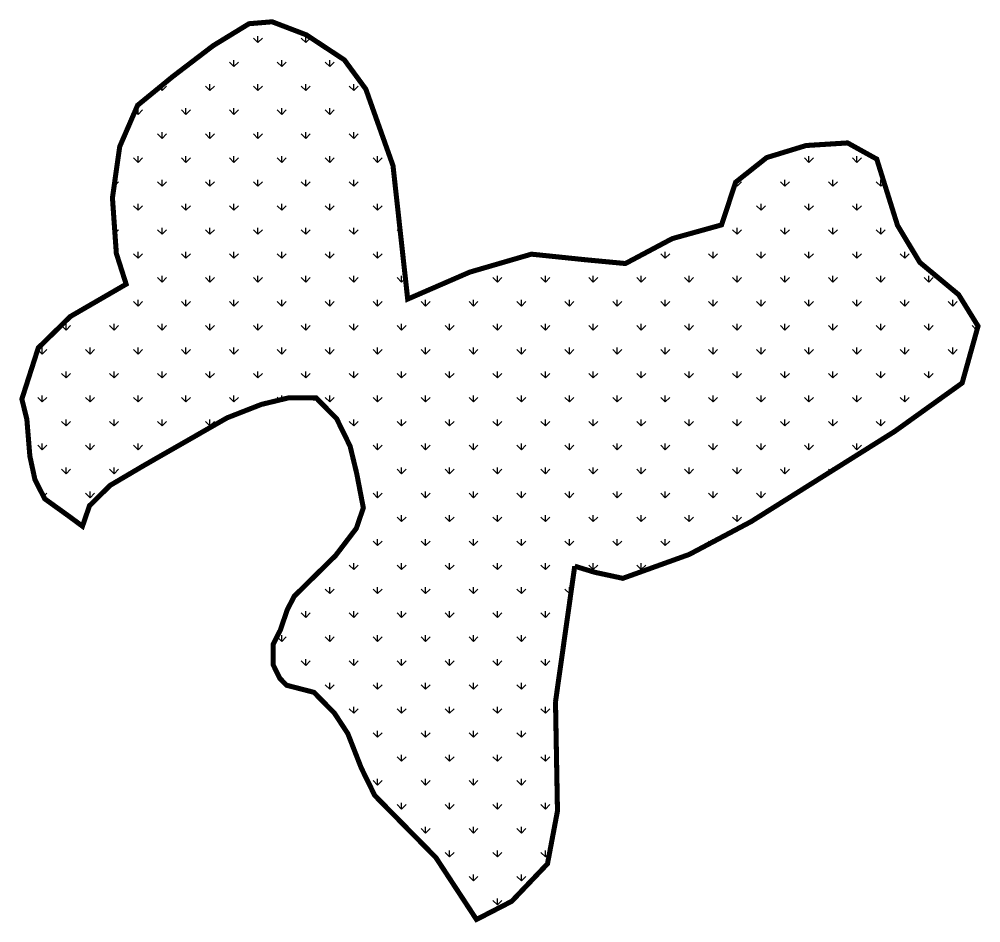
# Model space of a CAD drawing. Header units: metres. Extents: x 325786 to 333768, y 1808927 to 1815015.
# Drawn here: x 327985 to 328553, y 1809815 to 1810349 of the extents above; entities that cross this region are included whole.
import ezdxf

# ---------------------------------------------------------------- set-up
doc = ezdxf.new("R2010")
doc.units = ezdxf.units.M
doc.layers.add('MANGROOVES', color=112, linetype='Continuous')

msp = doc.modelspace()

# ---------------------------------------------------------------- linework, layer by layer
at = {"layer": 'MANGROOVES', "linetype": 'Continuous'}
for p, q in [((328125.83, 1810334.78), (328123.18, 1810337.43)), ((328125.83, 1810334.78), (328125.83, 1810338.53)), ((328125.83, 1810334.78), (328128.48, 1810337.43)), ((328154.11, 1810334.78), (328151.46, 1810337.43)), ((328154.11, 1810334.78), (328154.11, 1810338.53)), ((328154.11, 1810334.78), (328156.77, 1810337.43)), ((328111.69, 1810320.64), (328111.69, 1810324.39)), ((328139.97, 1810320.64), (328139.97, 1810324.39)), ((328168.26, 1810320.64), (328168.26, 1810324.39)), ((328083.4, 1810320.64), (328083.36, 1810320.69)), ((328083.4, 1810320.64), (328083.75, 1810320.98)), ((328083.4, 1810320.64), (328083.4, 1810320.72)), ((328111.69, 1810320.64), (328109.04, 1810323.29)), ((328111.69, 1810320.64), (328114.34, 1810323.29)), ((328139.97, 1810320.64), (328137.32, 1810323.29)), ((328139.97, 1810320.64), (328142.62, 1810323.29)), ((328168.26, 1810320.64), (328165.61, 1810323.29)), ((328168.26, 1810320.64), (328170.91, 1810323.29)), ((328069.26, 1810306.5), (328067.57, 1810308.19)), ((328069.26, 1810306.5), (328069.26, 1810309.57)), ((328069.26, 1810306.5), (328071.91, 1810309.15)), ((328097.55, 1810306.5), (328094.89, 1810309.15)), ((328097.55, 1810306.5), (328097.55, 1810310.25)), ((328097.55, 1810306.5), (328100.2, 1810309.15)), ((328125.83, 1810306.5), (328123.18, 1810309.15)), ((328125.83, 1810306.5), (328125.83, 1810310.25)), ((328125.83, 1810306.5), (328128.48, 1810309.15)), ((328154.11, 1810306.5), (328151.46, 1810309.15)), ((328154.11, 1810306.5), (328154.11, 1810310.25)), ((328154.11, 1810306.5), (328156.77, 1810309.15)), ((328182.4, 1810306.5), (328179.75, 1810309.15)), ((328182.4, 1810306.5), (328182.4, 1810310.25)), ((328182.4, 1810306.5), (328185.05, 1810309.15)), ((328055.12, 1810292.36), (328055.12, 1810296.11)), ((328083.4, 1810292.36), (328083.4, 1810296.11)), ((328111.69, 1810292.36), (328111.69, 1810296.11)), ((328139.97, 1810292.36), (328139.97, 1810296.11)), ((328168.26, 1810292.36), (328168.26, 1810296.11)), ((328055.12, 1810292.35), (328053.3, 1810294.17)), ((328055.12, 1810292.35), (328057.77, 1810295.01)), ((328083.4, 1810292.35), (328080.75, 1810295.01)), ((328083.4, 1810292.35), (328086.06, 1810295.01)), ((328111.69, 1810292.35), (328109.04, 1810295.01)), ((328111.69, 1810292.35), (328114.34, 1810295.01)), ((328139.97, 1810292.35), (328137.32, 1810295.01)), ((328139.97, 1810292.35), (328142.62, 1810295.01)), ((328168.26, 1810292.35), (328165.61, 1810295.01)), ((328168.26, 1810292.35), (328170.91, 1810295.01)), ((328193.95, 1810294.95), (328193.89, 1810295.01)), ((328069.26, 1810278.21), (328066.61, 1810280.86)), ((328069.26, 1810278.21), (328069.26, 1810281.96)), ((328069.26, 1810278.21), (328071.91, 1810280.86)), ((328097.55, 1810278.21), (328094.89, 1810280.86)), ((328097.55, 1810278.21), (328097.55, 1810281.96)), ((328097.55, 1810278.21), (328100.2, 1810280.86)), ((328125.83, 1810278.21), (328123.18, 1810280.86)), ((328125.83, 1810278.21), (328125.83, 1810281.96)), ((328125.83, 1810278.21), (328128.48, 1810280.86)), ((328154.11, 1810278.21), (328151.46, 1810280.86)), ((328154.11, 1810278.21), (328154.11, 1810281.96)), ((328154.11, 1810278.21), (328156.77, 1810280.86)), ((328182.4, 1810278.21), (328179.75, 1810280.86)), ((328182.4, 1810278.21), (328182.4, 1810281.96)), ((328182.4, 1810278.21), (328185.05, 1810280.86)), ((328055.12, 1810264.07), (328055.12, 1810267.82)), ((328083.4, 1810264.07), (328083.4, 1810267.82)), ((328111.69, 1810264.07), (328111.69, 1810267.82)), ((328139.97, 1810264.07), (328139.97, 1810267.82)), ((328168.26, 1810264.07), (328168.26, 1810267.82)), ((328196.54, 1810264.07), (328196.54, 1810267.82)), ((328451.1, 1810264.07), (328451.1, 1810267.82)), ((328479.38, 1810264.07), (328479.38, 1810267.82)), ((328055.12, 1810264.07), (328052.47, 1810266.72)), ((328055.12, 1810264.07), (328057.77, 1810266.72)), ((328083.4, 1810264.07), (328080.75, 1810266.72)), ((328083.4, 1810264.07), (328086.06, 1810266.72)), ((328111.69, 1810264.07), (328109.04, 1810266.72)), ((328111.69, 1810264.07), (328114.34, 1810266.72)), ((328139.97, 1810264.07), (328137.32, 1810266.72)), ((328139.97, 1810264.07), (328142.62, 1810266.72)), ((328168.26, 1810264.07), (328165.61, 1810266.72)), ((328168.26, 1810264.07), (328170.91, 1810266.72)), ((328196.54, 1810264.07), (328193.89, 1810266.72)), ((328196.54, 1810264.07), (328199.19, 1810266.72)), ((328422.82, 1810264.07), (328422.71, 1810264.17)), ((328422.82, 1810264.07), (328423.71, 1810264.97)), ((328422.82, 1810264.07), (328422.82, 1810264.25)), ((328451.1, 1810264.07), (328448.45, 1810266.72)), ((328451.1, 1810264.07), (328453.75, 1810266.72)), ((328479.38, 1810264.07), (328476.73, 1810266.72)), ((328479.38, 1810264.07), (328482.04, 1810266.72)), ((328040.98, 1810249.93), (328043.63, 1810252.58)), ((328069.26, 1810249.93), (328066.61, 1810252.58)), ((328069.26, 1810249.93), (328069.26, 1810253.68)), ((328069.26, 1810249.93), (328071.91, 1810252.58)), ((328097.55, 1810249.93), (328094.89, 1810252.58)), ((328097.55, 1810249.93), (328097.55, 1810253.68)), ((328097.55, 1810249.93), (328100.2, 1810252.58)), ((328125.83, 1810249.93), (328123.18, 1810252.58)), ((328125.83, 1810249.93), (328125.83, 1810253.68)), ((328125.83, 1810249.93), (328128.48, 1810252.58)), ((328154.11, 1810249.93), (328151.46, 1810252.58)), ((328154.11, 1810249.93), (328154.11, 1810253.68)), ((328154.11, 1810249.93), (328156.77, 1810252.58)), ((328182.4, 1810249.93), (328179.75, 1810252.58)), ((328182.4, 1810249.93), (328182.4, 1810253.68)), ((328182.4, 1810249.93), (328185.05, 1810252.58)), ((328408.67, 1810249.93), (328407.43, 1810251.17)), ((328408.67, 1810249.93), (328408.67, 1810253.02)), ((328408.67, 1810249.93), (328411.33, 1810252.58)), ((328436.96, 1810249.93), (328434.31, 1810252.58)), ((328436.96, 1810249.93), (328436.96, 1810253.68)), ((328436.96, 1810249.93), (328439.61, 1810252.58)), ((328465.24, 1810249.93), (328462.59, 1810252.58)), ((328465.24, 1810249.93), (328465.24, 1810253.68)), ((328465.24, 1810249.93), (328467.89, 1810252.58)), ((328493.53, 1810249.93), (328490.87, 1810252.58)), ((328493.53, 1810249.93), (328493.53, 1810253.68)), ((328493.53, 1810249.93), (328495.53, 1810251.93)), ((328040.98, 1810249.93), (328040.98, 1810249.93)), ((328040.98, 1810249.93), (328040.98, 1810249.93)), ((328055.12, 1810235.79), (328055.12, 1810239.54)), ((328083.4, 1810235.79), (328083.4, 1810239.54)), ((328111.69, 1810235.79), (328111.69, 1810239.54)), ((328139.97, 1810235.79), (328139.97, 1810239.54)), ((328168.26, 1810235.79), (328168.26, 1810239.54)), ((328196.54, 1810235.79), (328196.54, 1810239.54)), ((328422.82, 1810235.79), (328422.82, 1810239.54)), ((328451.1, 1810235.79), (328451.1, 1810239.54)), ((328479.38, 1810235.79), (328479.38, 1810239.54)), ((328055.12, 1810235.79), (328052.47, 1810238.44)), ((328055.12, 1810235.79), (328057.77, 1810238.44)), ((328083.4, 1810235.79), (328080.75, 1810238.44)), ((328083.4, 1810235.79), (328086.06, 1810238.44)), ((328111.69, 1810235.79), (328109.04, 1810238.44)), ((328111.69, 1810235.79), (328114.34, 1810238.44)), ((328139.97, 1810235.79), (328137.32, 1810238.44)), ((328139.97, 1810235.79), (328142.62, 1810238.44)), ((328168.26, 1810235.79), (328165.61, 1810238.44)), ((328168.26, 1810235.79), (328170.91, 1810238.44)), ((328196.54, 1810235.79), (328193.89, 1810238.44)), ((328196.54, 1810235.79), (328199.19, 1810238.44)), ((328422.82, 1810235.79), (328420.16, 1810238.44)), ((328422.82, 1810235.79), (328425.47, 1810238.44)), ((328451.1, 1810235.79), (328448.45, 1810238.44)), ((328451.1, 1810235.79), (328453.75, 1810238.44)), ((328479.38, 1810235.79), (328476.73, 1810238.44)), ((328479.38, 1810235.79), (328482.04, 1810238.44)), ((328041.48, 1810222.15), (328043.63, 1810224.3)), ((328069.26, 1810221.64), (328066.61, 1810224.3)), ((328069.26, 1810221.65), (328069.26, 1810225.4)), ((328069.26, 1810221.64), (328071.91, 1810224.3)), ((328097.55, 1810221.64), (328094.89, 1810224.3)), ((328097.55, 1810221.65), (328097.55, 1810225.4)), ((328097.55, 1810221.64), (328100.2, 1810224.3)), ((328125.83, 1810221.64), (328123.18, 1810224.3)), ((328125.83, 1810221.65), (328125.83, 1810225.4)), ((328125.83, 1810221.64), (328128.48, 1810224.3)), ((328154.11, 1810221.64), (328151.46, 1810224.3)), ((328154.11, 1810221.65), (328154.11, 1810225.4)), ((328154.11, 1810221.64), (328156.77, 1810224.3)), ((328182.4, 1810221.64), (328179.75, 1810224.3)), ((328182.4, 1810221.65), (328182.4, 1810225.4)), ((328182.4, 1810221.64), (328185.05, 1810224.3)), ((328209.98, 1810222.35), (328208.03, 1810224.3)), ((328408.67, 1810221.64), (328406.02, 1810224.3)), ((328408.67, 1810221.65), (328408.67, 1810225.4)), ((328408.67, 1810221.64), (328411.33, 1810224.3)), ((328436.96, 1810221.64), (328434.31, 1810224.3)), ((328436.96, 1810221.65), (328436.96, 1810225.4)), ((328436.96, 1810221.64), (328439.61, 1810224.3)), ((328465.24, 1810221.64), (328462.59, 1810224.3)), ((328465.24, 1810221.65), (328465.24, 1810225.4)), ((328465.24, 1810221.64), (328467.89, 1810224.3)), ((328493.53, 1810221.64), (328490.87, 1810224.3)), ((328493.53, 1810221.65), (328493.53, 1810225.4)), ((328493.53, 1810221.64), (328496.18, 1810224.3)), ((328380.39, 1810221.64), (328380.24, 1810221.79)), ((328380.39, 1810221.64), (328380.65, 1810221.9)), ((328380.39, 1810221.65), (328380.39, 1810221.83)), ((328055.12, 1810207.5), (328055.12, 1810211.25)), ((328083.4, 1810207.5), (328083.4, 1810211.25)), ((328111.69, 1810207.5), (328111.69, 1810211.25)), ((328139.97, 1810207.5), (328139.97, 1810211.25)), ((328168.26, 1810207.5), (328168.26, 1810211.25)), ((328196.54, 1810207.5), (328196.54, 1810211.25)), ((328366.25, 1810207.5), (328366.25, 1810211.25)), ((328394.53, 1810207.5), (328394.53, 1810211.25)), ((328422.82, 1810207.5), (328422.82, 1810211.25)), ((328451.1, 1810207.5), (328451.1, 1810211.25)), ((328479.38, 1810207.5), (328479.38, 1810211.25)), ((328507.67, 1810207.5), (328507.67, 1810211.25)), ((328055.12, 1810207.5), (328052.47, 1810210.15)), ((328055.12, 1810207.5), (328057.77, 1810210.15)), ((328083.4, 1810207.5), (328080.75, 1810210.15)), ((328083.4, 1810207.5), (328086.06, 1810210.15)), ((328111.69, 1810207.5), (328109.04, 1810210.15)), ((328111.69, 1810207.5), (328114.34, 1810210.15)), ((328139.97, 1810207.5), (328137.32, 1810210.15)), ((328139.97, 1810207.5), (328142.62, 1810210.15)), ((328168.26, 1810207.5), (328165.61, 1810210.15)), ((328168.26, 1810207.5), (328170.91, 1810210.15)), ((328196.54, 1810207.5), (328193.89, 1810210.15)), ((328196.54, 1810207.5), (328199.19, 1810210.15)), ((328281.39, 1810207.5), (328280.89, 1810208.01)), ((328281.39, 1810207.5), (328282.32, 1810208.43)), ((328281.39, 1810207.5), (328281.39, 1810208.16)), ((328309.68, 1810207.5), (328309.61, 1810207.57)), ((328309.68, 1810207.5), (328309.68, 1810207.56)), ((328309.68, 1810207.5), (328309.73, 1810207.56)), ((328366.25, 1810207.5), (328363.6, 1810210.15)), ((328366.25, 1810207.5), (328368.9, 1810210.15)), ((328394.53, 1810207.5), (328391.88, 1810210.15)), ((328394.53, 1810207.5), (328397.18, 1810210.15)), ((328422.82, 1810207.5), (328420.16, 1810210.15)), ((328422.82, 1810207.5), (328425.47, 1810210.15)), ((328451.1, 1810207.5), (328448.45, 1810210.15)), ((328451.1, 1810207.5), (328453.75, 1810210.15)), ((328479.38, 1810207.5), (328476.73, 1810210.15)), ((328479.38, 1810207.5), (328482.04, 1810210.15)), ((328507.67, 1810207.5), (328505.02, 1810210.15)), ((328507.67, 1810207.5), (328510.32, 1810210.15)), ((328069.26, 1810193.36), (328066.61, 1810196.01)), ((328069.26, 1810193.36), (328069.26, 1810197.11)), ((328069.26, 1810193.36), (328071.91, 1810196.01)), ((328097.55, 1810193.36), (328094.89, 1810196.01)), ((328097.55, 1810193.36), (328097.55, 1810197.11)), ((328097.55, 1810193.36), (328100.2, 1810196.01)), ((328125.83, 1810193.36), (328123.18, 1810196.01)), ((328125.83, 1810193.36), (328125.83, 1810197.11)), ((328125.83, 1810193.36), (328128.48, 1810196.01)), ((328154.11, 1810193.36), (328151.46, 1810196.01)), ((328154.11, 1810193.36), (328154.11, 1810197.11)), ((328154.11, 1810193.36), (328156.77, 1810196.01)), ((328182.4, 1810193.36), (328179.75, 1810196.01)), ((328182.4, 1810193.36), (328182.4, 1810197.11)), ((328182.4, 1810193.36), (328185.05, 1810196.01)), ((328210.68, 1810193.36), (328208.03, 1810196.01)), ((328210.68, 1810193.36), (328210.68, 1810197.11)), ((328210.68, 1810193.36), (328212.92, 1810195.6)), ((328238.97, 1810193.36), (328238.46, 1810193.86)), ((328238.97, 1810193.36), (328240.25, 1810194.64)), ((328238.97, 1810193.36), (328238.97, 1810194.08)), ((328267.25, 1810193.36), (328264.6, 1810196.01)), ((328267.25, 1810193.36), (328267.25, 1810197.11)), ((328267.25, 1810193.36), (328269.9, 1810196.01)), ((328295.54, 1810193.36), (328292.88, 1810196.01)), ((328295.54, 1810193.36), (328295.54, 1810197.11)), ((328295.54, 1810193.36), (328298.19, 1810196.01)), ((328323.82, 1810193.36), (328321.17, 1810196.01)), ((328323.82, 1810193.36), (328323.82, 1810197.11)), ((328323.82, 1810193.36), (328326.47, 1810196.01)), ((328352.1, 1810193.36), (328349.45, 1810196.01)), ((328352.1, 1810193.36), (328352.1, 1810197.11)), ((328352.1, 1810193.36), (328354.76, 1810196.01)), ((328380.39, 1810193.36), (328377.74, 1810196.01)), ((328380.39, 1810193.36), (328380.39, 1810197.11)), ((328380.39, 1810193.36), (328383.04, 1810196.01)), ((328408.67, 1810193.36), (328406.02, 1810196.01)), ((328408.67, 1810193.36), (328408.67, 1810197.11)), ((328408.67, 1810193.36), (328411.33, 1810196.01)), ((328436.96, 1810193.36), (328434.31, 1810196.01)), ((328436.96, 1810193.36), (328436.96, 1810197.11)), ((328436.96, 1810193.36), (328439.61, 1810196.01)), ((328465.24, 1810193.36), (328462.59, 1810196.01)), ((328465.24, 1810193.36), (328465.24, 1810197.11)), ((328465.24, 1810193.36), (328467.89, 1810196.01)), ((328493.53, 1810193.36), (328490.87, 1810196.01)), ((328493.53, 1810193.36), (328493.53, 1810197.11)), ((328493.53, 1810193.36), (328496.18, 1810196.01)), ((328521.81, 1810193.36), (328519.16, 1810196.01)), ((328521.81, 1810193.36), (328521.81, 1810197.11)), ((328521.81, 1810193.36), (328524.46, 1810196.01)), ((328055.12, 1810179.22), (328055.12, 1810182.97)), ((328083.4, 1810179.22), (328083.4, 1810182.97)), ((328111.69, 1810179.22), (328111.69, 1810182.97)), ((328139.97, 1810179.22), (328139.97, 1810182.97)), ((328168.26, 1810179.22), (328168.26, 1810182.97)), ((328196.54, 1810179.22), (328196.54, 1810182.97)), ((328224.83, 1810179.22), (328224.83, 1810182.97)), ((328253.11, 1810179.22), (328253.11, 1810182.97)), ((328281.39, 1810179.22), (328281.39, 1810182.97)), ((328309.68, 1810179.22), (328309.68, 1810182.97)), ((328337.96, 1810179.22), (328337.96, 1810182.97)), ((328366.25, 1810179.22), (328366.25, 1810182.97)), ((328394.53, 1810179.22), (328394.53, 1810182.97)), ((328422.82, 1810179.22), (328422.82, 1810182.97)), ((328451.1, 1810179.22), (328451.1, 1810182.97)), ((328479.38, 1810179.22), (328479.38, 1810182.97)), ((328507.67, 1810179.22), (328507.67, 1810182.97)), ((328535.95, 1810179.22), (328535.95, 1810182.97)), ((328026.84, 1810179.22), (328026.45, 1810179.61)), ((328026.84, 1810179.22), (328028.29, 1810180.67)), ((328026.84, 1810179.22), (328026.84, 1810179.83)), ((328055.12, 1810179.22), (328052.47, 1810181.87)), ((328055.12, 1810179.22), (328057.77, 1810181.87)), ((328083.4, 1810179.22), (328080.75, 1810181.87)), ((328083.4, 1810179.22), (328086.06, 1810181.87)), ((328111.69, 1810179.22), (328109.04, 1810181.87)), ((328111.69, 1810179.22), (328114.34, 1810181.87)), ((328139.97, 1810179.22), (328137.32, 1810181.87)), ((328139.97, 1810179.22), (328142.62, 1810181.87)), ((328168.26, 1810179.22), (328165.61, 1810181.87)), ((328168.26, 1810179.22), (328170.91, 1810181.87)), ((328196.54, 1810179.22), (328193.89, 1810181.87)), ((328196.54, 1810179.22), (328199.19, 1810181.87)), ((328224.83, 1810179.22), (328222.17, 1810181.87)), ((328224.83, 1810179.22), (328227.48, 1810181.87)), ((328253.11, 1810179.22), (328250.46, 1810181.87)), ((328253.11, 1810179.22), (328255.76, 1810181.87)), ((328281.39, 1810179.22), (328278.74, 1810181.87)), ((328281.39, 1810179.22), (328284.05, 1810181.87)), ((328309.68, 1810179.22), (328307.03, 1810181.87)), ((328309.68, 1810179.22), (328312.33, 1810181.87)), ((328337.96, 1810179.22), (328335.31, 1810181.87)), ((328337.96, 1810179.22), (328340.61, 1810181.87)), ((328366.25, 1810179.22), (328363.6, 1810181.87)), ((328366.25, 1810179.22), (328368.9, 1810181.87)), ((328394.53, 1810179.22), (328391.88, 1810181.87)), ((328394.53, 1810179.22), (328397.18, 1810181.87)), ((328422.82, 1810179.22), (328420.16, 1810181.87)), ((328422.82, 1810179.22), (328425.47, 1810181.87)), ((328451.1, 1810179.22), (328448.45, 1810181.87)), ((328451.1, 1810179.22), (328453.75, 1810181.87)), ((328479.38, 1810179.22), (328476.73, 1810181.87)), ((328479.38, 1810179.22), (328482.04, 1810181.87)), ((328507.67, 1810179.22), (328505.02, 1810181.87)), ((328507.67, 1810179.22), (328510.32, 1810181.87)), ((328535.95, 1810179.22), (328533.3, 1810181.87)), ((328535.95, 1810179.22), (328538.6, 1810181.87)), ((328012.69, 1810165.08), (328010.04, 1810167.73)), ((328012.69, 1810165.08), (328012.69, 1810168.83)), ((328012.69, 1810165.08), (328015.35, 1810167.73)), ((328040.98, 1810165.08), (328038.33, 1810167.73)), ((328040.98, 1810165.08), (328040.98, 1810168.83)), ((328040.98, 1810165.08), (328043.63, 1810167.73)), ((328069.26, 1810165.08), (328066.61, 1810167.73)), ((328069.26, 1810165.08), (328069.26, 1810168.83)), ((328069.26, 1810165.08), (328071.91, 1810167.73)), ((328097.55, 1810165.08), (328094.89, 1810167.73)), ((328097.55, 1810165.08), (328097.55, 1810168.83)), ((328097.55, 1810165.08), (328100.2, 1810167.73)), ((328125.83, 1810165.08), (328123.18, 1810167.73)), ((328125.83, 1810165.08), (328125.83, 1810168.83)), ((328125.83, 1810165.08), (328128.48, 1810167.73)), ((328154.11, 1810165.08), (328151.46, 1810167.73)), ((328154.11, 1810165.08), (328154.11, 1810168.83)), ((328154.11, 1810165.08), (328156.77, 1810167.73)), ((328182.4, 1810165.08), (328179.75, 1810167.73)), ((328182.4, 1810165.08), (328182.4, 1810168.83)), ((328182.4, 1810165.08), (328185.05, 1810167.73)), ((328210.68, 1810165.08), (328208.03, 1810167.73)), ((328210.68, 1810165.08), (328210.68, 1810168.83)), ((328210.68, 1810165.08), (328213.34, 1810167.73)), ((328238.97, 1810165.08), (328236.32, 1810167.73)), ((328238.97, 1810165.08), (328238.97, 1810168.83)), ((328238.97, 1810165.08), (328241.62, 1810167.73)), ((328267.25, 1810165.08), (328264.6, 1810167.73)), ((328267.25, 1810165.08), (328267.25, 1810168.83)), ((328267.25, 1810165.08), (328269.9, 1810167.73)), ((328295.54, 1810165.08), (328292.88, 1810167.73)), ((328295.54, 1810165.08), (328295.54, 1810168.83)), ((328295.54, 1810165.08), (328298.19, 1810167.73)), ((328323.82, 1810165.08), (328321.17, 1810167.73)), ((328323.82, 1810165.08), (328323.82, 1810168.83)), ((328323.82, 1810165.08), (328326.47, 1810167.73)), ((328352.1, 1810165.08), (328349.45, 1810167.73)), ((328352.1, 1810165.08), (328352.1, 1810168.83)), ((328352.1, 1810165.08), (328354.76, 1810167.73)), ((328380.39, 1810165.08), (328377.74, 1810167.73)), ((328380.39, 1810165.08), (328380.39, 1810168.83)), ((328380.39, 1810165.08), (328383.04, 1810167.73)), ((328408.67, 1810165.08), (328406.02, 1810167.73)), ((328408.67, 1810165.08), (328408.67, 1810168.83)), ((328408.67, 1810165.08), (328411.33, 1810167.73)), ((328436.96, 1810165.08), (328434.31, 1810167.73)), ((328436.96, 1810165.08), (328436.96, 1810168.83)), ((328436.96, 1810165.08), (328439.61, 1810167.73)), ((328465.24, 1810165.08), (328462.59, 1810167.73)), ((328465.24, 1810165.08), (328465.24, 1810168.83)), ((328465.24, 1810165.08), (328467.89, 1810167.73)), ((328493.53, 1810165.08), (328490.87, 1810167.73)), ((328493.53, 1810165.08), (328493.53, 1810168.83)), ((328493.53, 1810165.08), (328496.18, 1810167.73)), ((328521.81, 1810165.08), (328519.16, 1810167.73)), ((328521.81, 1810165.08), (328521.81, 1810168.83)), ((328521.81, 1810165.08), (328524.46, 1810167.73)), ((328550.09, 1810165.08), (328547.44, 1810167.73)), ((328550.09, 1810165.08), (328550.09, 1810168.7)), ((328550.09, 1810165.08), (328550.33, 1810165.31)), ((327998.55, 1810150.93), (327998.55, 1810154.68)), ((328026.84, 1810150.93), (328026.84, 1810154.68)), ((328055.12, 1810150.93), (328055.12, 1810154.68)), ((328083.4, 1810150.93), (328083.4, 1810154.68)), ((328111.69, 1810150.93), (328111.69, 1810154.68)), ((328139.97, 1810150.93), (328139.97, 1810154.68)), ((328168.26, 1810150.93), (328168.26, 1810154.68)), ((328196.54, 1810150.93), (328196.54, 1810154.68)), ((328224.83, 1810150.93), (328224.83, 1810154.68)), ((328253.11, 1810150.93), (328253.11, 1810154.68)), ((328281.39, 1810150.93), (328281.39, 1810154.68)), ((328309.68, 1810150.93), (328309.68, 1810154.68)), ((328337.96, 1810150.93), (328337.96, 1810154.68)), ((328366.25, 1810150.93), (328366.25, 1810154.68)), ((328394.53, 1810150.93), (328394.53, 1810154.68)), ((328422.82, 1810150.93), (328422.82, 1810154.68)), ((328451.1, 1810150.93), (328451.1, 1810154.68)), ((328479.38, 1810150.93), (328479.38, 1810154.68)), ((328507.67, 1810150.93), (328507.67, 1810154.68)), ((328535.95, 1810150.93), (328535.95, 1810154.68)), ((327998.55, 1810150.93), (327995.92, 1810153.57)), ((327998.55, 1810150.93), (328001.2, 1810153.59)), ((328026.84, 1810150.93), (328024.18, 1810153.59)), ((328026.84, 1810150.93), (328029.49, 1810153.59)), ((328055.12, 1810150.93), (328052.47, 1810153.59)), ((328055.12, 1810150.93), (328057.77, 1810153.59)), ((328083.4, 1810150.93), (328080.75, 1810153.59)), ((328083.4, 1810150.93), (328086.06, 1810153.59)), ((328111.69, 1810150.93), (328109.04, 1810153.59)), ((328111.69, 1810150.93), (328114.34, 1810153.59)), ((328139.97, 1810150.93), (328137.32, 1810153.59)), ((328139.97, 1810150.93), (328142.62, 1810153.59)), ((328168.26, 1810150.93), (328165.61, 1810153.59)), ((328168.26, 1810150.93), (328170.91, 1810153.59)), ((328196.54, 1810150.93), (328193.89, 1810153.59)), ((328196.54, 1810150.93), (328199.19, 1810153.59)), ((328224.83, 1810150.93), (328222.17, 1810153.59)), ((328224.83, 1810150.93), (328227.48, 1810153.59)), ((328253.11, 1810150.93), (328250.46, 1810153.59)), ((328253.11, 1810150.93), (328255.76, 1810153.59)), ((328281.39, 1810150.93), (328278.74, 1810153.59)), ((328281.39, 1810150.93), (328284.05, 1810153.59)), ((328309.68, 1810150.93), (328307.03, 1810153.59)), ((328309.68, 1810150.93), (328312.33, 1810153.59)), ((328337.96, 1810150.93), (328335.31, 1810153.59)), ((328337.96, 1810150.93), (328340.61, 1810153.59)), ((328366.25, 1810150.93), (328363.6, 1810153.59)), ((328366.25, 1810150.93), (328368.9, 1810153.59)), ((328394.53, 1810150.93), (328391.88, 1810153.59)), ((328394.53, 1810150.93), (328397.18, 1810153.59)), ((328422.82, 1810150.93), (328420.16, 1810153.59)), ((328422.82, 1810150.93), (328425.47, 1810153.59)), ((328451.1, 1810150.93), (328448.45, 1810153.59)), ((328451.1, 1810150.93), (328453.75, 1810153.59)), ((328479.38, 1810150.93), (328476.73, 1810153.59)), ((328479.38, 1810150.93), (328482.04, 1810153.59)), ((328507.67, 1810150.93), (328505.02, 1810153.59)), ((328507.67, 1810150.93), (328510.32, 1810153.59)), ((328535.95, 1810150.93), (328533.3, 1810153.59)), ((328535.95, 1810150.93), (328538.6, 1810153.59)), ((328012.69, 1810136.79), (328010.04, 1810139.44)), ((328012.69, 1810136.79), (328012.69, 1810140.54)), ((328012.69, 1810136.79), (328015.35, 1810139.44)), ((328040.98, 1810136.79), (328038.33, 1810139.44)), ((328040.98, 1810136.79), (328040.98, 1810140.54)), ((328040.98, 1810136.79), (328043.63, 1810139.44)), ((328069.26, 1810136.79), (328066.61, 1810139.44)), ((328069.26, 1810136.79), (328069.26, 1810140.54)), ((328069.26, 1810136.79), (328071.91, 1810139.44)), ((328097.55, 1810136.79), (328094.89, 1810139.44)), ((328097.55, 1810136.79), (328097.55, 1810140.54)), ((328097.55, 1810136.79), (328100.2, 1810139.44)), ((328125.83, 1810136.79), (328123.18, 1810139.44)), ((328125.83, 1810136.79), (328125.83, 1810140.54)), ((328125.83, 1810136.79), (328128.48, 1810139.44)), ((328154.11, 1810136.79), (328151.46, 1810139.44)), ((328154.11, 1810136.79), (328154.11, 1810140.54)), ((328154.11, 1810136.79), (328156.77, 1810139.44)), ((328182.4, 1810136.79), (328179.75, 1810139.44)), ((328182.4, 1810136.79), (328182.4, 1810140.54)), ((328182.4, 1810136.79), (328185.05, 1810139.44)), ((328210.68, 1810136.79), (328208.03, 1810139.44)), ((328210.68, 1810136.79), (328210.68, 1810140.54)), ((328210.68, 1810136.79), (328213.34, 1810139.44)), ((328238.97, 1810136.79), (328236.32, 1810139.44)), ((328238.97, 1810136.79), (328238.97, 1810140.54)), ((328238.97, 1810136.79), (328241.62, 1810139.44)), ((328267.25, 1810136.79), (328264.6, 1810139.44)), ((328267.25, 1810136.79), (328267.25, 1810140.54)), ((328267.25, 1810136.79), (328269.9, 1810139.44)), ((328295.54, 1810136.79), (328292.88, 1810139.44)), ((328295.54, 1810136.79), (328295.54, 1810140.54)), ((328295.54, 1810136.79), (328298.19, 1810139.44)), ((328323.82, 1810136.79), (328321.17, 1810139.44)), ((328323.82, 1810136.79), (328323.82, 1810140.54)), ((328323.82, 1810136.79), (328326.47, 1810139.44)), ((328352.1, 1810136.79), (328349.45, 1810139.44)), ((328352.1, 1810136.79), (328352.1, 1810140.54)), ((328352.1, 1810136.79), (328354.76, 1810139.44)), ((328380.39, 1810136.79), (328377.74, 1810139.44)), ((328380.39, 1810136.79), (328380.39, 1810140.54)), ((328380.39, 1810136.79), (328383.04, 1810139.44)), ((328408.67, 1810136.79), (328406.02, 1810139.44)), ((328408.67, 1810136.79), (328408.67, 1810140.54)), ((328408.67, 1810136.79), (328411.33, 1810139.44)), ((328436.96, 1810136.79), (328434.31, 1810139.44)), ((328436.96, 1810136.79), (328436.96, 1810140.54)), ((328436.96, 1810136.79), (328439.61, 1810139.44)), ((328465.24, 1810136.79), (328462.59, 1810139.44)), ((328465.24, 1810136.79), (328465.24, 1810140.54)), ((328465.24, 1810136.79), (328467.89, 1810139.44)), ((328493.53, 1810136.79), (328490.87, 1810139.44)), ((328493.53, 1810136.79), (328493.53, 1810140.54)), ((328493.53, 1810136.79), (328496.18, 1810139.44)), ((328521.81, 1810136.79), (328519.16, 1810139.44)), ((328521.81, 1810136.79), (328521.81, 1810140.54)), ((328521.81, 1810136.79), (328524.46, 1810139.44)), ((327998.55, 1810122.65), (327998.55, 1810126.4)), ((328026.84, 1810122.65), (328026.84, 1810126.4)), ((328055.12, 1810122.65), (328055.12, 1810126.4)), ((328083.4, 1810122.65), (328083.4, 1810126.4)), ((328111.69, 1810122.65), (328111.69, 1810126.4)), ((328139.97, 1810124.07), (328139.97, 1810126.4)), ((328168.26, 1810122.65), (328168.26, 1810126.4)), ((328196.54, 1810122.65), (328196.54, 1810126.4)), ((328224.83, 1810122.65), (328224.83, 1810126.4)), ((328253.11, 1810122.65), (328253.11, 1810126.4)), ((328281.39, 1810122.65), (328281.39, 1810126.4)), ((328309.68, 1810122.65), (328309.68, 1810126.4)), ((328337.96, 1810122.65), (328337.96, 1810126.4)), ((328366.25, 1810122.65), (328366.25, 1810126.4)), ((328394.53, 1810122.65), (328394.53, 1810126.4)), ((328422.82, 1810122.65), (328422.82, 1810126.4)), ((328451.1, 1810122.65), (328451.1, 1810126.4)), ((328479.38, 1810122.65), (328479.38, 1810126.4)), ((328507.67, 1810122.65), (328507.67, 1810126.4)), ((327998.55, 1810122.65), (327995.9, 1810125.3)), ((327998.55, 1810122.65), (328001.2, 1810125.3)), ((328026.84, 1810122.65), (328024.18, 1810125.3)), ((328026.84, 1810122.65), (328029.49, 1810125.3)), ((328055.12, 1810122.65), (328052.47, 1810125.3)), ((328055.12, 1810122.65), (328057.77, 1810125.3)), ((328083.4, 1810122.65), (328080.75, 1810125.3)), ((328083.4, 1810122.65), (328086.06, 1810125.3)), ((328111.69, 1810122.65), (328109.04, 1810125.3)), ((328111.69, 1810122.65), (328114.34, 1810125.3)), ((328138.83, 1810123.8), (328137.32, 1810125.3)), ((328141.85, 1810124.53), (328142.62, 1810125.3)), ((328168.26, 1810122.65), (328165.61, 1810125.3)), ((328168.26, 1810122.65), (328170.91, 1810125.3)), ((328196.54, 1810122.65), (328193.89, 1810125.3)), ((328196.54, 1810122.65), (328199.19, 1810125.3)), ((328224.83, 1810122.65), (328222.17, 1810125.3)), ((328224.83, 1810122.65), (328227.48, 1810125.3)), ((328253.11, 1810122.65), (328250.46, 1810125.3)), ((328253.11, 1810122.65), (328255.76, 1810125.3)), ((328281.39, 1810122.65), (328278.74, 1810125.3)), ((328281.39, 1810122.65), (328284.05, 1810125.3)), ((328309.68, 1810122.65), (328307.03, 1810125.3)), ((328309.68, 1810122.65), (328312.33, 1810125.3)), ((328337.96, 1810122.65), (328335.31, 1810125.3)), ((328337.96, 1810122.65), (328340.61, 1810125.3)), ((328366.25, 1810122.65), (328363.6, 1810125.3)), ((328366.25, 1810122.65), (328368.9, 1810125.3)), ((328394.53, 1810122.65), (328391.88, 1810125.3)), ((328394.53, 1810122.65), (328397.18, 1810125.3)), ((328422.82, 1810122.65), (328420.16, 1810125.3)), ((328422.82, 1810122.65), (328425.47, 1810125.3)), ((328451.1, 1810122.65), (328448.45, 1810125.3)), ((328451.1, 1810122.65), (328453.75, 1810125.3)), ((328479.38, 1810122.65), (328476.73, 1810125.3)), ((328479.38, 1810122.65), (328482.04, 1810125.3)), ((328507.67, 1810122.65), (328505.02, 1810125.3)), ((328507.67, 1810122.65), (328510.32, 1810125.3)), ((328012.69, 1810108.51), (328010.04, 1810111.16)), ((328012.69, 1810108.51), (328012.69, 1810112.26)), ((328012.69, 1810108.51), (328015.35, 1810111.16)), ((328040.98, 1810108.51), (328038.33, 1810111.16)), ((328040.98, 1810108.51), (328040.98, 1810112.26)), ((328040.98, 1810108.51), (328043.63, 1810111.16)), ((328069.26, 1810108.51), (328066.61, 1810111.16)), ((328069.26, 1810108.51), (328069.26, 1810112.26)), ((328069.26, 1810108.51), (328071.91, 1810111.16)), ((328097.55, 1810108.51), (328094.89, 1810111.16)), ((328097.55, 1810108.51), (328097.55, 1810112.26)), ((328097.55, 1810108.51), (328100.2, 1810111.16)), ((328182.4, 1810108.51), (328179.75, 1810111.16)), ((328182.4, 1810108.51), (328182.4, 1810112.26)), ((328182.4, 1810108.51), (328185.05, 1810111.16)), ((328210.68, 1810108.51), (328208.03, 1810111.16)), ((328210.68, 1810108.51), (328210.68, 1810112.26)), ((328210.68, 1810108.51), (328213.34, 1810111.16)), ((328238.97, 1810108.51), (328236.32, 1810111.16)), ((328238.97, 1810108.51), (328238.97, 1810112.26)), ((328238.97, 1810108.51), (328241.62, 1810111.16)), ((328267.25, 1810108.51), (328264.6, 1810111.16)), ((328267.25, 1810108.51), (328267.25, 1810112.26)), ((328267.25, 1810108.51), (328269.9, 1810111.16)), ((328295.54, 1810108.51), (328292.88, 1810111.16)), ((328295.54, 1810108.51), (328295.54, 1810112.26)), ((328295.54, 1810108.51), (328298.19, 1810111.16)), ((328323.82, 1810108.51), (328321.17, 1810111.16)), ((328323.82, 1810108.51), (328323.82, 1810112.26)), ((328323.82, 1810108.51), (328326.47, 1810111.16)), ((328352.1, 1810108.51), (328349.45, 1810111.16)), ((328352.1, 1810108.51), (328352.1, 1810112.26)), ((328352.1, 1810108.51), (328354.76, 1810111.16)), ((328380.39, 1810108.51), (328377.74, 1810111.16)), ((328380.39, 1810108.51), (328380.39, 1810112.26)), ((328380.39, 1810108.51), (328383.04, 1810111.16)), ((328408.67, 1810108.51), (328406.02, 1810111.16)), ((328408.67, 1810108.51), (328408.67, 1810112.26)), ((328408.67, 1810108.51), (328411.33, 1810111.16)), ((328436.96, 1810108.51), (328434.31, 1810111.16)), ((328436.96, 1810108.51), (328436.96, 1810112.26)), ((328436.96, 1810108.51), (328439.61, 1810111.16)), ((328465.24, 1810108.51), (328462.59, 1810111.16)), ((328465.24, 1810108.51), (328465.24, 1810112.26)), ((328465.24, 1810108.51), (328467.89, 1810111.16)), ((328493.53, 1810108.51), (328490.87, 1810111.16)), ((328493.53, 1810108.51), (328493.53, 1810112.26)), ((328493.53, 1810108.51), (328496.18, 1810111.16)), ((327998.55, 1810094.37), (327998.55, 1810098.12)), ((328026.84, 1810094.37), (328026.84, 1810098.12)), ((328055.12, 1810094.37), (328055.12, 1810098.12)), ((328196.54, 1810094.37), (328196.54, 1810098.12)), ((328224.83, 1810094.37), (328224.83, 1810098.12)), ((328253.11, 1810094.37), (328253.11, 1810098.12)), ((328281.39, 1810094.37), (328281.39, 1810098.12)), ((328309.68, 1810094.37), (328309.68, 1810098.12)), ((328337.96, 1810094.37), (328337.96, 1810098.12)), ((328366.25, 1810094.37), (328366.25, 1810098.12)), ((328394.53, 1810094.37), (328394.53, 1810098.12)), ((328422.82, 1810094.37), (328422.82, 1810098.12)), ((328451.1, 1810094.37), (328451.1, 1810098.12)), ((328479.38, 1810094.37), (328479.38, 1810098.12)), ((327998.55, 1810094.36), (327995.9, 1810097.02)), ((327998.55, 1810094.36), (328001.2, 1810097.02)), ((328026.84, 1810094.36), (328024.18, 1810097.02)), ((328026.84, 1810094.36), (328029.49, 1810097.02)), ((328055.12, 1810094.36), (328052.47, 1810097.02)), ((328055.12, 1810094.36), (328057.77, 1810097.02)), ((328196.54, 1810094.36), (328193.89, 1810097.02)), ((328196.54, 1810094.36), (328199.19, 1810097.02)), ((328224.83, 1810094.36), (328222.17, 1810097.02)), ((328224.83, 1810094.36), (328227.48, 1810097.02)), ((328253.11, 1810094.36), (328250.46, 1810097.02)), ((328253.11, 1810094.36), (328255.76, 1810097.02)), ((328281.39, 1810094.36), (328278.74, 1810097.02)), ((328281.39, 1810094.36), (328284.05, 1810097.02)), ((328309.68, 1810094.36), (328307.03, 1810097.02)), ((328309.68, 1810094.36), (328312.33, 1810097.02)), ((328337.96, 1810094.36), (328335.31, 1810097.02)), ((328337.96, 1810094.36), (328340.61, 1810097.02)), ((328366.25, 1810094.36), (328363.6, 1810097.02)), ((328366.25, 1810094.36), (328368.9, 1810097.02)), ((328394.53, 1810094.36), (328391.88, 1810097.02)), ((328394.53, 1810094.36), (328397.18, 1810097.02)), ((328422.82, 1810094.36), (328420.16, 1810097.02)), ((328422.82, 1810094.36), (328425.47, 1810097.02)), ((328451.1, 1810094.36), (328448.45, 1810097.02)), ((328451.1, 1810094.36), (328453.75, 1810097.02)), ((328479.38, 1810094.36), (328476.73, 1810097.02)), ((328479.38, 1810094.36), (328482.04, 1810097.02)), ((328012.69, 1810080.22), (328010.04, 1810082.87)), ((328012.69, 1810080.22), (328012.69, 1810083.97)), ((328012.69, 1810080.22), (328015.35, 1810082.87)), ((328040.98, 1810080.22), (328038.33, 1810082.87)), ((328040.98, 1810080.22), (328040.98, 1810083.97)), ((328040.98, 1810080.22), (328043.63, 1810082.87)), ((328183.87, 1810081.69), (328185.05, 1810082.87)), ((328210.68, 1810080.22), (328208.03, 1810082.87)), ((328210.68, 1810080.22), (328210.68, 1810083.97)), ((328210.68, 1810080.22), (328213.34, 1810082.87)), ((328238.97, 1810080.22), (328236.32, 1810082.87)), ((328238.97, 1810080.22), (328238.97, 1810083.97)), ((328238.97, 1810080.22), (328241.62, 1810082.87)), ((328267.25, 1810080.22), (328264.6, 1810082.87)), ((328267.25, 1810080.22), (328267.25, 1810083.97)), ((328267.25, 1810080.22), (328269.9, 1810082.87)), ((328295.54, 1810080.22), (328292.88, 1810082.87)), ((328295.54, 1810080.22), (328295.54, 1810083.97)), ((328295.54, 1810080.22), (328298.19, 1810082.87)), ((328323.82, 1810080.22), (328321.17, 1810082.87)), ((328323.82, 1810080.22), (328323.82, 1810083.97)), ((328323.82, 1810080.22), (328326.47, 1810082.87)), ((328352.1, 1810080.22), (328349.45, 1810082.87)), ((328352.1, 1810080.22), (328352.1, 1810083.97)), ((328352.1, 1810080.22), (328354.76, 1810082.87)), ((328380.39, 1810080.22), (328377.74, 1810082.87)), ((328380.39, 1810080.22), (328380.39, 1810083.97)), ((328380.39, 1810080.22), (328383.04, 1810082.87)), ((328408.67, 1810080.22), (328406.02, 1810082.87)), ((328408.67, 1810080.22), (328408.67, 1810083.97)), ((328408.67, 1810080.22), (328411.33, 1810082.87)), ((328436.96, 1810080.22), (328434.31, 1810082.87)), ((328436.96, 1810080.22), (328436.96, 1810083.97)), ((328436.96, 1810080.22), (328439.61, 1810082.87)), ((328463.96, 1810081.5), (328462.59, 1810082.87)), ((328465.24, 1810082.31), (328465.24, 1810083.97)), ((327998.55, 1810068.33), (327998.55, 1810069.83)), ((328026.84, 1810066.08), (328026.84, 1810069.83)), ((328196.54, 1810066.08), (328196.54, 1810069.83)), ((328224.83, 1810066.08), (328224.83, 1810069.83)), ((328253.11, 1810066.08), (328253.11, 1810069.83)), ((328281.39, 1810066.08), (328281.39, 1810069.83)), ((328309.68, 1810066.08), (328309.68, 1810069.83)), ((328337.96, 1810066.08), (328337.96, 1810069.83)), ((328366.25, 1810066.08), (328366.25, 1810069.83)), ((328394.53, 1810066.08), (328394.53, 1810069.83)), ((328422.82, 1810066.08), (328422.82, 1810069.83)), ((327999.31, 1810066.84), (328001.2, 1810068.73)), ((328026.84, 1810066.08), (328024.18, 1810068.73)), ((328026.84, 1810066.08), (328029.49, 1810068.73)), ((328196.54, 1810066.08), (328193.89, 1810068.73)), ((328196.54, 1810066.08), (328199.19, 1810068.73)), ((328224.83, 1810066.08), (328222.17, 1810068.73)), ((328224.83, 1810066.08), (328227.48, 1810068.73)), ((328253.11, 1810066.08), (328250.46, 1810068.73)), ((328253.11, 1810066.08), (328255.76, 1810068.73)), ((328281.39, 1810066.08), (328278.74, 1810068.73)), ((328281.39, 1810066.08), (328284.05, 1810068.73)), ((328309.68, 1810066.08), (328307.03, 1810068.73)), ((328309.68, 1810066.08), (328312.33, 1810068.73)), ((328337.96, 1810066.08), (328335.31, 1810068.73)), ((328337.96, 1810066.08), (328340.61, 1810068.73)), ((328366.25, 1810066.08), (328363.6, 1810068.73)), ((328366.25, 1810066.08), (328368.9, 1810068.73)), ((328394.53, 1810066.08), (328391.88, 1810068.73)), ((328394.53, 1810066.08), (328397.18, 1810068.73)), ((328422.82, 1810066.08), (328420.16, 1810068.73)), ((328422.82, 1810066.08), (328425.47, 1810068.73)), ((328015.24, 1810054.49), (328015.35, 1810054.59)), ((328210.68, 1810051.94), (328208.03, 1810054.59)), ((328210.68, 1810051.94), (328210.68, 1810055.69)), ((328210.68, 1810051.94), (328213.34, 1810054.59)), ((328238.97, 1810051.94), (328236.32, 1810054.59)), ((328238.97, 1810051.94), (328238.97, 1810055.69)), ((328238.97, 1810051.94), (328241.62, 1810054.59)), ((328267.25, 1810051.94), (328264.6, 1810054.59)), ((328267.25, 1810051.94), (328267.25, 1810055.69)), ((328267.25, 1810051.94), (328269.9, 1810054.59)), ((328295.54, 1810051.94), (328292.88, 1810054.59)), ((328295.54, 1810051.94), (328295.54, 1810055.69)), ((328295.54, 1810051.94), (328298.19, 1810054.59)), ((328323.82, 1810051.94), (328321.17, 1810054.59)), ((328323.82, 1810051.94), (328323.82, 1810055.69)), ((328323.82, 1810051.94), (328326.47, 1810054.59)), ((328352.1, 1810051.94), (328349.45, 1810054.59)), ((328352.1, 1810051.94), (328352.1, 1810055.69)), ((328352.1, 1810051.94), (328354.76, 1810054.59)), ((328380.39, 1810051.94), (328377.74, 1810054.59)), ((328380.39, 1810051.94), (328380.39, 1810055.69)), ((328380.39, 1810051.94), (328383.04, 1810054.59)), ((328408.67, 1810051.94), (328406.02, 1810054.59)), ((328408.67, 1810051.94), (328408.67, 1810055.69)), ((328408.67, 1810051.94), (328411.33, 1810054.59)), ((328196.54, 1810037.8), (328196.54, 1810041.55)), ((328224.83, 1810037.8), (328224.83, 1810041.55)), ((328253.11, 1810037.8), (328253.11, 1810041.55)), ((328281.39, 1810037.8), (328281.39, 1810041.55)), ((328309.68, 1810037.8), (328309.68, 1810041.55)), ((328337.96, 1810037.8), (328337.96, 1810041.55)), ((328366.25, 1810037.8), (328366.25, 1810041.55)), ((328394.53, 1810040.06), (328394.53, 1810041.55)), ((328196.54, 1810037.8), (328193.89, 1810040.45)), ((328196.54, 1810037.8), (328199.19, 1810040.45)), ((328224.83, 1810037.8), (328222.17, 1810040.45)), ((328224.83, 1810037.8), (328227.48, 1810040.45)), ((328253.11, 1810037.8), (328250.46, 1810040.45)), ((328253.11, 1810037.8), (328255.76, 1810040.45)), ((328281.39, 1810037.8), (328278.74, 1810040.45)), ((328281.39, 1810037.8), (328284.05, 1810040.45)), ((328309.68, 1810037.8), (328307.03, 1810040.45)), ((328309.68, 1810037.8), (328312.33, 1810040.45)), ((328337.96, 1810037.8), (328335.31, 1810040.45)), ((328337.96, 1810037.8), (328340.61, 1810040.45)), ((328366.25, 1810037.8), (328363.6, 1810040.45)), ((328366.25, 1810037.8), (328368.9, 1810040.45)), ((328393.06, 1810039.27), (328391.88, 1810040.45)), ((328182.4, 1810023.65), (328179.75, 1810026.31)), ((328182.4, 1810023.66), (328182.4, 1810027.41)), ((328182.4, 1810023.65), (328185.05, 1810026.31)), ((328210.68, 1810023.65), (328208.03, 1810026.31)), ((328210.68, 1810023.66), (328210.68, 1810027.41)), ((328210.68, 1810023.65), (328213.34, 1810026.31)), ((328238.97, 1810023.65), (328236.32, 1810026.31)), ((328238.97, 1810023.66), (328238.97, 1810027.41)), ((328238.97, 1810023.65), (328241.62, 1810026.31)), ((328267.25, 1810023.65), (328264.6, 1810026.31)), ((328267.25, 1810023.66), (328267.25, 1810027.41)), ((328267.25, 1810023.65), (328269.9, 1810026.31)), ((328295.54, 1810023.65), (328292.88, 1810026.31)), ((328295.54, 1810023.66), (328295.54, 1810027.41)), ((328295.54, 1810023.65), (328298.19, 1810026.31)), ((328323.82, 1810023.65), (328321.17, 1810026.31)), ((328323.82, 1810023.66), (328323.82, 1810027.41)), ((328323.82, 1810023.65), (328326.47, 1810026.31)), ((328352.1, 1810023.65), (328349.45, 1810026.31)), ((328352.1, 1810023.66), (328352.1, 1810027.41)), ((328352.1, 1810023.65), (328354.76, 1810026.31)), ((328168.26, 1810009.51), (328168.26, 1810013.26)), ((328196.54, 1810009.51), (328196.54, 1810013.26)), ((328224.83, 1810009.51), (328224.83, 1810013.26)), ((328253.11, 1810009.51), (328253.11, 1810013.26)), ((328281.39, 1810009.51), (328281.39, 1810013.26)), ((328309.68, 1810009.51), (328309.68, 1810013.26)), ((328168.26, 1810009.51), (328165.61, 1810012.16)), ((328168.26, 1810009.51), (328170.91, 1810012.16)), ((328196.54, 1810009.51), (328193.89, 1810012.16)), ((328196.54, 1810009.51), (328199.19, 1810012.16)), ((328224.83, 1810009.51), (328222.17, 1810012.16)), ((328224.83, 1810009.51), (328227.48, 1810012.16)), ((328253.11, 1810009.51), (328250.46, 1810012.16)), ((328253.11, 1810009.51), (328255.76, 1810012.16)), ((328281.39, 1810009.51), (328278.74, 1810012.16)), ((328281.39, 1810009.51), (328284.05, 1810012.16)), ((328309.68, 1810009.51), (328307.03, 1810012.16)), ((328309.68, 1810009.51), (328310.72, 1810010.55)), ((328154.11, 1809995.37), (328151.46, 1809998.02)), ((328154.11, 1809995.37), (328154.11, 1809999.12)), ((328154.11, 1809995.37), (328156.77, 1809998.02)), ((328182.4, 1809995.37), (328179.75, 1809998.02)), ((328182.4, 1809995.37), (328182.4, 1809999.12)), ((328182.4, 1809995.37), (328185.05, 1809998.02)), ((328210.68, 1809995.37), (328208.03, 1809998.02)), ((328210.68, 1809995.37), (328210.68, 1809999.12)), ((328210.68, 1809995.37), (328213.34, 1809998.02)), ((328238.97, 1809995.37), (328236.32, 1809998.02)), ((328238.97, 1809995.37), (328238.97, 1809999.12)), ((328238.97, 1809995.37), (328241.62, 1809998.02)), ((328267.25, 1809995.37), (328264.6, 1809998.02)), ((328267.25, 1809995.37), (328267.25, 1809999.12)), ((328267.25, 1809995.37), (328269.9, 1809998.02)), ((328295.54, 1809995.37), (328292.88, 1809998.02)), ((328295.54, 1809995.37), (328295.54, 1809999.12)), ((328295.54, 1809995.37), (328298.19, 1809998.02)), ((328139.97, 1809981.23), (328137.32, 1809983.88)), ((328139.97, 1809981.23), (328139.97, 1809984.98)), ((328139.97, 1809981.23), (328142.62, 1809983.88)), ((328168.26, 1809981.23), (328165.61, 1809983.88)), ((328168.26, 1809981.23), (328168.26, 1809984.98)), ((328168.26, 1809981.23), (328170.91, 1809983.88)), ((328196.54, 1809981.23), (328193.89, 1809983.88)), ((328196.54, 1809981.23), (328196.54, 1809984.98)), ((328196.54, 1809981.23), (328199.19, 1809983.88)), ((328224.83, 1809981.23), (328222.17, 1809983.88)), ((328224.83, 1809981.23), (328224.83, 1809984.98)), ((328224.83, 1809981.23), (328227.48, 1809983.88)), ((328253.11, 1809981.23), (328250.46, 1809983.88)), ((328253.11, 1809981.23), (328253.11, 1809984.98)), ((328253.11, 1809981.23), (328255.76, 1809983.88)), ((328281.39, 1809981.23), (328278.74, 1809983.88)), ((328281.39, 1809981.23), (328281.39, 1809984.98)), ((328281.39, 1809981.23), (328284.05, 1809983.88)), ((328154.11, 1809967.09), (328151.46, 1809969.74)), ((328154.11, 1809967.09), (328154.11, 1809970.84)), ((328154.11, 1809967.09), (328156.77, 1809969.74)), ((328182.4, 1809967.09), (328179.75, 1809969.74)), ((328182.4, 1809967.09), (328182.4, 1809970.84)), ((328182.4, 1809967.09), (328185.05, 1809969.74)), ((328210.68, 1809967.09), (328208.03, 1809969.74)), ((328210.68, 1809967.09), (328210.68, 1809970.84)), ((328210.68, 1809967.09), (328213.34, 1809969.74)), ((328238.97, 1809967.09), (328236.32, 1809969.74)), ((328238.97, 1809967.09), (328238.97, 1809970.84)), ((328238.97, 1809967.09), (328241.62, 1809969.74)), ((328267.25, 1809967.09), (328264.6, 1809969.74)), ((328267.25, 1809967.09), (328267.25, 1809970.84)), ((328267.25, 1809967.09), (328269.9, 1809969.74)), ((328295.54, 1809967.09), (328292.88, 1809969.74)), ((328295.54, 1809967.09), (328295.54, 1809970.84)), ((328295.54, 1809967.09), (328298.19, 1809969.74)), ((328142.59, 1809955.56), (328142.62, 1809955.6)), ((328168.26, 1809952.94), (328165.61, 1809955.6)), ((328168.26, 1809952.94), (328168.26, 1809956.69)), ((328168.26, 1809952.94), (328170.91, 1809955.6)), ((328196.54, 1809952.94), (328193.89, 1809955.6)), ((328196.54, 1809952.94), (328196.54, 1809956.69)), ((328196.54, 1809952.94), (328199.19, 1809955.6)), ((328224.83, 1809952.94), (328222.17, 1809955.6)), ((328224.83, 1809952.94), (328224.83, 1809956.69)), ((328224.83, 1809952.94), (328227.48, 1809955.6)), ((328253.11, 1809952.94), (328250.46, 1809955.6)), ((328253.11, 1809952.94), (328253.11, 1809956.69)), ((328253.11, 1809952.94), (328255.76, 1809955.6)), ((328281.39, 1809952.94), (328278.74, 1809955.6)), ((328281.39, 1809952.94), (328281.39, 1809956.69)), ((328281.39, 1809952.94), (328284.05, 1809955.6)), ((328182.4, 1809938.8), (328179.75, 1809941.45)), ((328182.4, 1809938.8), (328182.4, 1809942.55)), ((328182.4, 1809938.8), (328185.05, 1809941.45)), ((328210.68, 1809938.8), (328208.03, 1809941.45)), ((328210.68, 1809938.8), (328210.68, 1809942.55)), ((328210.68, 1809938.8), (328213.34, 1809941.45)), ((328238.97, 1809938.8), (328236.32, 1809941.45)), ((328238.97, 1809938.8), (328238.97, 1809942.55)), ((328238.97, 1809938.8), (328241.62, 1809941.45)), ((328267.25, 1809938.8), (328264.6, 1809941.45)), ((328267.25, 1809938.8), (328267.25, 1809942.55)), ((328267.25, 1809938.8), (328269.9, 1809941.45)), ((328295.54, 1809938.8), (328292.88, 1809941.45)), ((328295.54, 1809938.8), (328295.54, 1809942.55)), ((328295.54, 1809938.8), (328298.19, 1809941.45)), ((328196.54, 1809924.66), (328193.89, 1809927.31)), ((328196.54, 1809924.66), (328196.54, 1809928.41)), ((328196.54, 1809924.66), (328199.19, 1809927.31)), ((328224.83, 1809924.66), (328222.17, 1809927.31)), ((328224.83, 1809924.66), (328224.83, 1809928.41)), ((328224.83, 1809924.66), (328227.48, 1809927.31)), ((328253.11, 1809924.66), (328250.46, 1809927.31)), ((328253.11, 1809924.66), (328253.11, 1809928.41)), ((328253.11, 1809924.66), (328255.76, 1809927.31)), ((328281.39, 1809924.66), (328278.74, 1809927.31)), ((328281.39, 1809924.66), (328281.39, 1809928.41)), ((328281.39, 1809924.66), (328284.05, 1809927.31)), ((328184.49, 1809912.61), (328185.05, 1809913.17)), ((328210.68, 1809910.52), (328208.03, 1809913.17)), ((328210.68, 1809910.52), (328210.68, 1809914.27)), ((328210.68, 1809910.52), (328213.34, 1809913.17)), ((328238.97, 1809910.52), (328236.32, 1809913.17)), ((328238.97, 1809910.52), (328238.97, 1809914.27)), ((328238.97, 1809910.52), (328241.62, 1809913.17)), ((328267.25, 1809910.52), (328264.6, 1809913.17)), ((328267.25, 1809910.52), (328267.25, 1809914.27)), ((328267.25, 1809910.52), (328269.9, 1809913.17)), ((328295.54, 1809910.52), (328292.88, 1809913.17)), ((328295.54, 1809910.52), (328295.54, 1809914.27)), ((328295.54, 1809910.52), (328298.19, 1809913.17)), ((328196.54, 1809896.37), (328193.89, 1809899.03)), ((328196.54, 1809896.38), (328196.54, 1809900.13)), ((328196.54, 1809896.37), (328199.19, 1809899.03)), ((328224.83, 1809896.37), (328222.17, 1809899.03)), ((328224.83, 1809896.38), (328224.83, 1809900.13)), ((328224.83, 1809896.37), (328227.48, 1809899.03)), ((328253.11, 1809896.37), (328250.46, 1809899.03)), ((328253.11, 1809896.38), (328253.11, 1809900.13)), ((328253.11, 1809896.37), (328255.76, 1809899.03)), ((328281.39, 1809896.37), (328278.74, 1809899.03)), ((328281.39, 1809896.38), (328281.39, 1809900.13)), ((328281.39, 1809896.37), (328284.05, 1809899.03)), ((328210.68, 1809882.23), (328208.03, 1809884.88)), ((328210.68, 1809882.23), (328210.68, 1809885.98)), ((328210.68, 1809882.23), (328213.34, 1809884.88)), ((328238.97, 1809882.23), (328236.32, 1809884.88)), ((328238.97, 1809882.23), (328238.97, 1809885.98)), ((328238.97, 1809882.23), (328241.62, 1809884.88)), ((328267.25, 1809882.23), (328264.6, 1809884.88)), ((328267.25, 1809882.23), (328267.25, 1809885.98)), ((328267.25, 1809882.23), (328269.9, 1809884.88)), ((328295.54, 1809882.23), (328292.88, 1809884.88)), ((328295.54, 1809882.23), (328295.54, 1809885.98)), ((328295.54, 1809882.23), (328298.19, 1809884.88)), ((328224.83, 1809868.09), (328222.17, 1809870.74)), ((328224.83, 1809868.09), (328224.83, 1809871.84)), ((328224.83, 1809868.09), (328227.48, 1809870.74)), ((328253.11, 1809868.09), (328250.46, 1809870.74)), ((328253.11, 1809868.09), (328253.11, 1809871.84)), ((328253.11, 1809868.09), (328255.76, 1809870.74)), ((328281.39, 1809868.09), (328278.74, 1809870.74)), ((328281.39, 1809868.09), (328281.39, 1809871.84)), ((328281.39, 1809868.09), (328284.05, 1809870.74)), ((328238.97, 1809853.95), (328236.32, 1809856.6)), ((328238.97, 1809853.95), (328238.97, 1809857.7)), ((328238.97, 1809853.95), (328241.62, 1809856.6)), ((328267.25, 1809853.95), (328264.6, 1809856.6)), ((328267.25, 1809853.95), (328267.25, 1809857.7)), ((328267.25, 1809853.95), (328269.9, 1809856.6)), ((328295.54, 1809853.95), (328292.88, 1809856.6)), ((328295.54, 1809853.95), (328295.54, 1809857.7)), ((328295.54, 1809853.95), (328298.01, 1809856.43)), ((328253.11, 1809839.81), (328250.46, 1809842.46)), ((328253.11, 1809839.81), (328253.11, 1809843.56)), ((328253.11, 1809839.81), (328255.76, 1809842.46)), ((328281.39, 1809839.81), (328278.74, 1809842.46)), ((328281.39, 1809839.81), (328281.39, 1809843.56)), ((328281.39, 1809839.81), (328284.05, 1809842.46)), ((328267.25, 1809825.66), (328264.6, 1809828.32)), ((328267.25, 1809825.67), (328267.25, 1809829.42)), ((328267.25, 1809825.66), (328269.9, 1809828.32))]:
    msp.add_line(p, q, dxfattribs=at)
at = {"layer": 'MANGROOVES', "const_width": 2.98, "flags": 128}
msp.add_lwpolyline([(328312.86, 1810025.65), (328324.53, 1810022.08), (328341.25, 1810018.48), (328380.48, 1810032.59), (328416.95, 1810051.96), (328501.76, 1810105.26), (328541.53, 1810133.8), (328550.91, 1810167.39), (328539.44, 1810185.98), (328516.55, 1810205), (328503.38, 1810226.86), (328491.12, 1810266.02), (328473.93, 1810275.56), (328449.41, 1810274.02), (328426.15, 1810266.9), (328407.82, 1810252.34), (328399.54, 1810227.16), (328370.43, 1810219.06), (328342.78, 1810204.35), (328319.4, 1810206.55), (328287.31, 1810209.88), (328250.94, 1810199.29), (328214.27, 1810183.35), (328205.6, 1810262.14), (328189.56, 1810307.32), (328176.89, 1810324.58), (328154.49, 1810339.35), (328134.27, 1810347.08), (328120.62, 1810345.94), (328099.49, 1810333), (328075.61, 1810314.77), (328054.86, 1810297.77), (328044.29, 1810273.34), (328040.01, 1810243.11), (328042.31, 1810210.3), (328048.1, 1810192.15), (328015.15, 1810173.06), (327996.23, 1810154.53), (327986.54, 1810124.3), (327989.49, 1810112.42), (327991.27, 1810090.6), (327994.27, 1810076.76), (328000.03, 1810065.43), (328014.28, 1810055.19), (328022.32, 1810049.25), (328026.46, 1810061.34), (328030.53, 1810065.35), (328038.67, 1810073.37), (328058.97, 1810085.34), (328107.69, 1810113.24), (328127.95, 1810121.17), (328144.15, 1810125.08), (328160.31, 1810124.95), (328172.34, 1810112.73), (328180.29, 1810096.51), (328184.2, 1810080.31), (328188.09, 1810060.07), (328183.95, 1810047.98), (328171.7, 1810031.91), (328159.48, 1810019.88), (328147.26, 1810007.85), (328143.16, 1809999.8), (328139.02, 1809987.71), (328134.92, 1809979.66), (328134.82, 1809967.53), (328138.8, 1809959.42), (328142.81, 1809955.34), (328158.94, 1809951.17), (328170.97, 1809938.95), (328178.95, 1809926.77), (328186.88, 1809906.5), (328194.83, 1809890.27), (328214.87, 1809869.9), (328230.91, 1809853.61), (328254.87, 1809817.04), (328275.68, 1809827.78), (328296.79, 1809849.94), (328302.68, 1809881.11), (328301.51, 1809945.58)], dxfattribs=at)
at = {"layer": 'MANGROOVES', "const_width": 2.98}
msp.add_lwpolyline([(328301.51, 1809945.58), (328312.86, 1810025.65)], dxfattribs=at)

doc.saveas('drawing.dxf')
